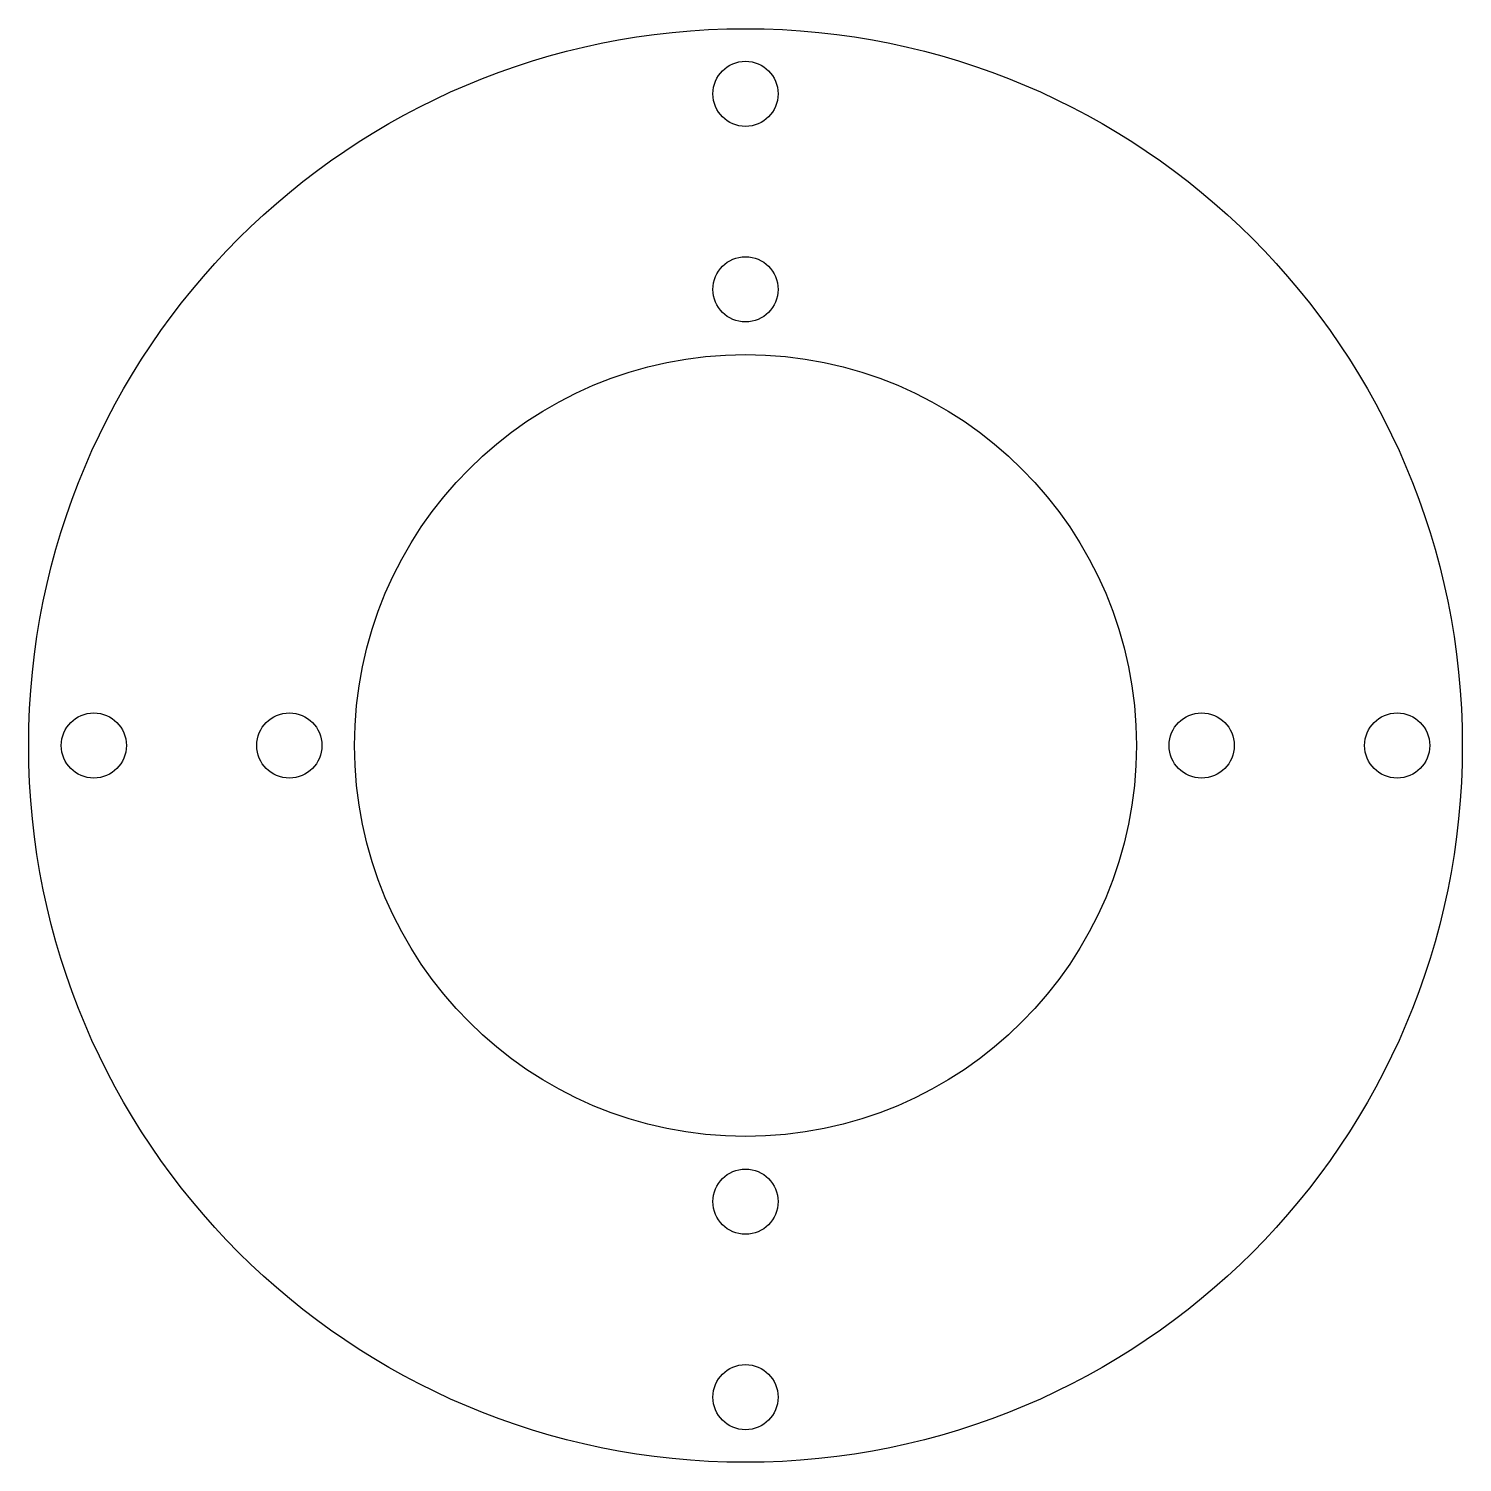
# Model space of a CAD drawing. Header units: centimetres. Extents: x -2.2 to 2.2, y -2.2 to 2.2.
import ezdxf

# ---------------------------------------------------------------- set-up
doc = ezdxf.new("R2010")
doc.units = ezdxf.units.CM
doc.layers.get('0').update_dxf_attribs({"linetype": 'CONTINUOUS'})

msp = doc.modelspace()

# ---------------------------------------------------------------- linework, layer by layer
for centre, radius in [((0, 0), 2.2), ((0, 2), 0.1), ((0, 1.4), 0.1), ((0, 1.4), 0.1), ((0, 0), 1.2), ((0, 0), 1.2), ((-2, 0), 0.1), ((-1.4, 0), 0.1), ((-1.4, 0), 0.1), ((1.4, 0), 0.1), ((1.4, 0), 0.1), ((2, 0), 0.1), ((0, -1.4), 0.1), ((0, -1.4), 0.1), ((0, -2), 0.1)]:
    msp.add_circle(centre, radius)

doc.saveas('drawing.dxf')
